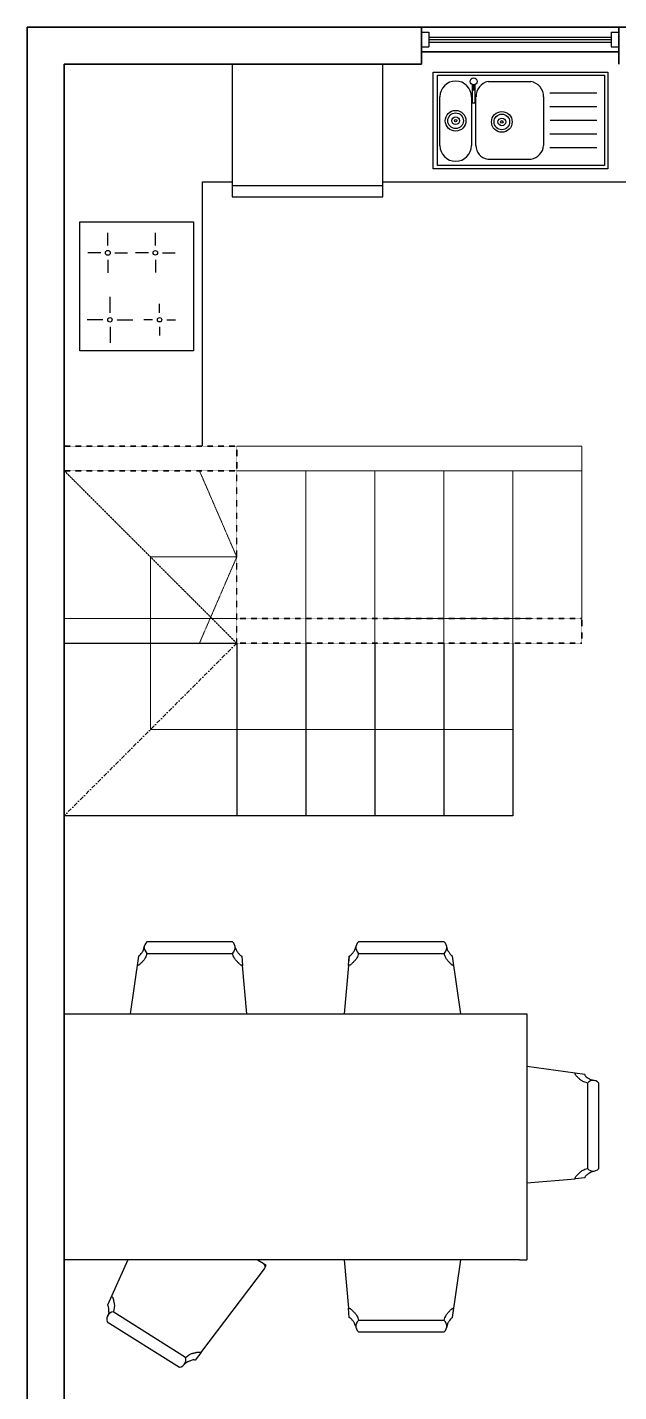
# Model space of a CAD drawing. Header units: metres. Extents: x -32982 to 1660, y -22516 to -303.
# Drawn here: x -32982 to -27670, y -12818 to -560 of the extents above; entities that cross this region are included whole.
import ezdxf

# ---------------------------------------------------------------- set-up
doc = ezdxf.new("R2010")
doc.units = ezdxf.units.M
doc.header["$LTSCALE"] = 5
doc.header["$MEASUREMENT"] = 0
doc.linetypes.add('DASHDOT', pattern=[1, 0.5, -0.25, 0, -0.25])
doc.linetypes.add('HIDDEN', pattern=[0.375, 0.25, -0.125])
doc.layers.get('0').update_dxf_attribs({"color": 30})
for name, color, linetype, lineweight in [('A-FLOR-LEVL', 7, 'Continuous', 35), ('A-FLOR-OVHD', 3, 'HIDDEN', 18), ('A-FLOR-STRS', 4, 'Continuous', 25), ('A-FURN', 8, 'Continuous', 18), ('A-GLAZ-FULL', 4, 'Continuous', 25), ('A-WALL-FULL-EXTR', 7, 'Continuous', 35), ('A-WALL-FULL-INTR', 7, 'Continuous', 35)]:
    doc.layers.add(name, color=color, linetype=linetype, lineweight=lineweight)
doc.layers.add('ARREDI_1piano', color=7, linetype='Continuous')

msp = doc.modelspace()

# ---------------------------------------------------------------- linework, layer by layer
at = {"color": 0}
for p, q in [((-29788, -894), (-31142, -894)), ((-28986, -1075), (-28986, -1144)), ((-28977, -1125), (-28977, -1077)), ((-28970, -1077), (-28970, -1125)), ((-28961, -1124), (-28961, -1075)), ((-28843, -1046), (-28460, -1046)), ((-28986, -1144), (-28986, -1239)), ((-28970, -1125), (-28977, -1125)), ((-28961, -1239), (-28961, -1124)), ((-28288, -1150), (-27866, -1150)), ((-28986, -1239), (-28961, -1239))]:
    msp.add_line(p, q, dxfattribs=at)
msp.add_circle((-28973, -1046), 30.9, dxfattribs=at)
for centre, radius, start, end in [((-29135, -1185), 142, 0, 180), ((-28809, -1185), 143, 103.4706, 180), ((-28484, -1184), 139, 359.3209, 80.1595)]:
    msp.add_arc(centre, radius, start, end, dxfattribs=at)
at = {"layer": 'A-FLOR-LEVL'}
for p, q in [((-32982, -560), (-32982, -13840)), ((-27670, -560), (-29441, -560)), ((-27670, -781), (-29441, -781))]:
    msp.add_line(p, q, dxfattribs=at)
at = {"layer": 'A-FLOR-OVHD'}
for p, q in [((-31101, -4323), (-28002, -4323)), ((-28002, -4323), (-28002, -4544)), ((-31101, -4544), (-28002, -4544)), ((-30481, -6093), (-30481, -4544)), ((-29862, -6093), (-29862, -4544)), ((-29242, -6093), (-29242, -4544)), ((-28622, -6093), (-28622, -4544)), ((-28002, -5872), (-28002, -4544)), ((-31876, -6868), (-31876, -5319)), ((-31876, -5319), (-31101, -5319)), ((-31101, -5872), (-32650, -5872)), ((-28622, -6868), (-31876, -6868))]:
    msp.add_line(p, q, dxfattribs=at)
for points in [[(-31101, -5319), (-31436, -4544)], [(-31101, -5319), (-31436, -6093)]]:
    msp.add_lwpolyline(points, dxfattribs=at)
at = {"layer": 'A-FLOR-STRS', "linetype": 'HIDDEN', "ltscale": 0.001}
for q in [(-32650, -4544), (-31101, -4544)]:
    msp.add_line((-31101, -6093), q, dxfattribs=at)
at = {"layer": 'A-FLOR-STRS'}
for p, q in [((-32650, -6093), (-31101, -6093)), ((-31101, -6093), (-31101, -7643)), ((-30481, -6093), (-30481, -7643)), ((-29862, -6093), (-29862, -7643)), ((-29242, -6093), (-29242, -7643)), ((-28622, -6093), (-28622, -7643)), ((-28622, -7643), (-32650, -7643))]:
    msp.add_line(p, q, dxfattribs=at)
at = {"layer": 'A-FLOR-STRS', "linetype": 'DASHDOT', "ltscale": 15}
msp.add_line((-31101, -6093), (-32650, -7643), dxfattribs=at)
at = {"layer": 'A-FURN'}
msp.add_line((-28445, -5872), (-29773, -5872), dxfattribs=at)
at = {"layer": 'A-GLAZ-FULL'}
for p, q in [((-29441, -604), (-29375, -604)), ((-27737, -604), (-27670, -604)), ((-29375, -649), (-27737, -649)), ((-29375, -671), (-27737, -671)), ((-29375, -693), (-27737, -693)), ((-29441, -737), (-29375, -737)), ((-27737, -737), (-27670, -737))]:
    msp.add_line(p, q, dxfattribs=at)
at = {"layer": 'A-GLAZ-FULL', "ltscale": 0.001}
for p, q in [((-29375, -604), (-29375, -737)), ((-27737, -604), (-27737, -737))]:
    msp.add_line(p, q, dxfattribs=at)
at = {"layer": 'A-WALL-FULL-EXTR'}
for p, q in [((-32982, -560), (-29441, -560)), ((-29441, -892), (-29441, -560)), ((-27670, -560), (-27670, -892)), ((-27670, -560), (-25900, -560)), ((-32650, -13508), (-32650, -892)), ((-32650, -892), (-29441, -892))]:
    msp.add_line(p, q, dxfattribs=at)
at = {"layer": 'A-WALL-FULL-INTR', "linetype": 'HIDDEN', "ltscale": 0.001}
for p, q in [((-31101, -4323), (-32650, -4323)), ((-31101, -4544), (-31101, -4323)), ((-31101, -4544), (-32650, -4544)), ((-28002, -5872), (-31101, -5872)), ((-28002, -5872), (-28002, -6093)), ((-28002, -6093), (-31101, -6093))]:
    msp.add_line(p, q, dxfattribs=at)
at = {"layer": 'ARREDI_1piano', "color": 0}
for p, q in [((-31142, -894), (-31142, -2084)), ((-29788, -2084), (-29788, -894)), ((-29277, -1622), (-29277, -1185)), ((-28994, -1185), (-28994, -1622)), ((-28953, -1622), (-28953, -1185)), ((-28345, -1185), (-28345, -1622)), ((-28288, -1272), (-27866, -1272)), ((-28287, -1394), (-27866, -1394)), ((-28289, -1517), (-27866, -1517)), ((-28288, -1641), (-27866, -1641)), ((-28847, -1744), (-28457, -1744)), ((-29788, -1984), (-31142, -1984)), ((-29788, -2084), (-29788, -1984)), ((-31142, -2084), (-29788, -2084)), ((-32260, -2521), (-32260, -2407)), ((-31832, -2522), (-31832, -2406)), ((-32323, -2586), (-32439, -2586)), ((-32260, -2648), (-32260, -2765)), ((-32195, -2586), (-32082, -2586)), ((-31895, -2585), (-32010, -2585)), ((-31832, -2649), (-31832, -2763)), ((-31769, -2585), (-31654, -2585)), ((-32239, -3124), (-32239, -2982)), ((-31794, -3125), (-31794, -3045)), ((-32303, -3188), (-32446, -3188)), ((-32239, -3252), (-32239, -3395)), ((-32175, -3188), (-32033, -3188)), ((-31857, -3188), (-31937, -3188)), ((-31794, -3252), (-31794, -3330)), ((-31730, -3188), (-31651, -3188))]:
    msp.add_line(p, q, dxfattribs=at)
at = {"layer": 'ARREDI_1piano'}
for p, q in [((-31410, -4320), (-31410, -1950)), ((-31410, -1950), (-31142, -1950)), ((-29788, -1950), (-25900, -1950)), ((-31140, -8775), (-31908, -8775)), ((-31113, -8832), (-31116, -8819)), ((-31116, -8836), (-31116, -8819)), ((-30033, -8832), (-30029, -8814)), ((-29238, -8775), (-30006, -8775)), ((-31984, -8904), (-32057, -9424)), ((-31983, -8904), (-31984, -8904)), ((-31932, -8836), (-31928, -8852)), ((-31928, -8852), (-31919, -8867)), ((-31919, -8867), (-31908, -8880)), ((-31908, -8880), (-31140, -8880)), ((-31140, -8880), (-31128, -8867)), ((-31120, -8852), (-31116, -8836)), ((-31055, -8904), (-31048, -8988)), ((-31055, -8904), (-31055, -8904)), ((-30098, -8988), (-30091, -8904)), ((-30091, -8904), (-30096, -8961)), ((-30091, -8904), (-30091, -8904)), ((-30030, -8836), (-30026, -8852)), ((-30026, -8852), (-30018, -8867)), ((-30018, -8867), (-30006, -8880)), ((-30006, -8880), (-29238, -8880)), ((-29238, -8880), (-29227, -8867)), ((-29219, -8852), (-29214, -8836)), ((-29089, -9424), (-29163, -8904)), ((-29163, -8904), (-29163, -8904)), ((-31010, -9424), (-31048, -8988)), ((-30098, -8988), (-30136, -9424)), ((-27976, -9969), (-28496, -9896)), ((-27976, -9969), (-27976, -9969)), ((-27939, -10033), (-27952, -10045)), ((-27952, -10045), (-27952, -10813)), ((-27925, -10025), (-27939, -10033)), ((-27908, -10021), (-27925, -10025)), ((-27848, -10813), (-27848, -10045)), ((-28496, -10943), (-28060, -10905)), ((-27976, -10897), (-28060, -10905)), ((-27976, -10897), (-27976, -10897)), ((-27952, -10813), (-27939, -10824)), ((-27925, -10832), (-27908, -10836)), ((-27908, -10836), (-27891, -10836)), ((-27904, -10840), (-27891, -10836)), ((-32078, -11633), (-32261, -12040)), ((-30856, -11671), (-30917, -11633)), ((-30136, -11633), (-30098, -12069)), ((-29163, -12153), (-29089, -11633)), ((-31424, -12468), (-30852, -11714)), ((-30837, -11683), (-30856, -11671)), ((-30846, -11697), (-30837, -11683)), ((-32261, -12040), (-32261, -12040)), ((-32226, -12105), (-32241, -12114)), ((-31560, -12510), (-32210, -12101)), ((-30091, -12153), (-30098, -12069)), ((-32265, -12189), (-31615, -12599)), ((-30091, -12153), (-30091, -12153)), ((-30033, -12225), (-30030, -12238)), ((-30026, -12204), (-30030, -12221)), ((-30030, -12221), (-30030, -12238)), ((-30006, -12177), (-30018, -12189)), ((-29238, -12177), (-30006, -12177)), ((-29227, -12189), (-29238, -12177)), ((-29219, -12204), (-29227, -12189)), ((-29214, -12221), (-29219, -12204)), ((-29163, -12153), (-29163, -12153)), ((-30006, -12281), (-29238, -12281)), ((-31424, -12468), (-31475, -12535)), ((-31572, -12574), (-31563, -12560)), ((-31563, -12565), (-31572, -12574)), ((-31563, -12560), (-31558, -12544)), ((-31557, -12527), (-31560, -12510)), ((-31558, -12544), (-31557, -12527)), ((-31475, -12535), (-31475, -12535))]:
    msp.add_line(p, q, dxfattribs=at)
at = {"layer": 'ARREDI_1piano', "color": 7}
for p, q in [((-32650, -9424), (-28496, -9424)), ((-28496, -9424), (-28496, -11632)), ((-32650, -11150), (-32650, -10229)), ((-28562, -11632), (-32650, -11633)), ((-28562, -11632), (-28496, -11632))]:
    msp.add_line(p, q, dxfattribs=at)
at = {"layer": 'ARREDI_1piano', "color": 0}
for points in [[(-27769, -1833), (-29335, -1833, -0.414214), (-29336, -1831), (-29336, -965, -0.414214), (-29335, -963), (-27769, -963, -0.414214), (-27767, -965), (-27767, -1831, -0.414214)], [(-29295, -991), (-27802, -991, -0.425509), (-27798, -994), (-27798, -1800, -0.376877), (-27801, -1803), (-29295, -1803, -0.388157), (-29299, -1799), (-29299, -993, -0.39883)], [(-32509, -3465), (-32509, -2310, -0.414214), (-32508, -2308), (-31491, -2308, -0.414214), (-31489, -2310), (-31489, -3466), (-32508, -3466, -0.414214)]]:
    msp.add_lwpolyline(points, format="xyb", close=True, dxfattribs=at)
at = {"layer": 'ARREDI_1piano'}
for points in [[(-31943, -8858), (-31935, -8836), (-31932, -8819)], [(-31908, -8775), (-31919, -8788), (-31928, -8803), (-31932, -8819), (-31932, -8836)], [(-31116, -8819), (-31120, -8803), (-31128, -8788), (-31140, -8775)], [(-30006, -8775), (-30018, -8788), (-30026, -8803), (-30030, -8819)], [(-30030, -8819), (-30030, -8836)], [(-29214, -8836), (-29214, -8819), (-29219, -8803), (-29227, -8788), (-29238, -8775)], [(-29204, -8858), (-29211, -8836), (-29215, -8816), (-29215, -8815)], [(-31128, -8867), (-31120, -8852)], [(-29227, -8867), (-29219, -8852)], [(-27931, -10010), (-27908, -10017), (-27891, -10021)], [(-27848, -10045), (-27860, -10033), (-27875, -10025), (-27891, -10021), (-27908, -10021)], [(-27939, -10824), (-27925, -10832)], [(-27891, -10836), (-27875, -10832), (-27860, -10824), (-27848, -10813)], [(-32253, -12125), (-32262, -12140), (-32267, -12156), (-32268, -12173), (-32265, -12189)], [(-32250, -12101), (-32256, -12124), (-32262, -12140)], [(-32241, -12114), (-32253, -12125)], [(-32210, -12101), (-32226, -12105)], [(-30030, -12238), (-30026, -12254), (-30018, -12269), (-30006, -12281)], [(-30018, -12189), (-30026, -12204)], [(-29238, -12281), (-29227, -12269), (-29219, -12254), (-29214, -12238), (-29214, -12221)], [(-29204, -12198), (-29211, -12221), (-29214, -12238)], [(-31615, -12599), (-31599, -12594), (-31584, -12586), (-31572, -12574)]]:
    msp.add_lwpolyline(points, dxfattribs=at)
at = {"layer": 'ARREDI_1piano', "color": 0}
for centre, radius in [((-29135, -1400), 93), ((-29135, -1400), 70.2), ((-28720, -1410), 93), ((-28720, -1410), 70.2), ((-29135, -1400), 34.6), ((-29135, -1400), 11), ((-28720, -1410), 34.6), ((-28720, -1410), 11), ((-32259, -2586), 21.6), ((-31832, -2586), 20.1), ((-32240, -3188), 20), ((-31794, -3188), 19.8)]:
    msp.add_circle(centre, radius, dxfattribs=at)
for centre, radius, start, end in [((-29135, -1622), 142, 180, 0), ((-28830, -1622), 123, 180, 261.941), ((-28481, -1609), 137, 280.1419, 354.291)]:
    msp.add_arc(centre, radius, start, end, dxfattribs=at)
at = {"layer": 'ARREDI_1piano'}
msp.add_arc((-30877, -11695), 31.4, 322.7917, 48.7917, dxfattribs=at)
for points in [[(-31984, -8904), (-31981, -8904), (-31979, -8903), (-31977, -8902)], [(-31977, -8902), (-31975, -8901), (-31973, -8899), (-31971, -8897)], [(-31946, -8863), (-31944, -8861), (-31943, -8859), (-31943, -8858)], [(-31937, -8942), (-31940, -8945), (-31942, -8948), (-31944, -8950)], [(-31930, -8932), (-31932, -8936), (-31935, -8939), (-31937, -8942)], [(-31908, -8880), (-31910, -8888), (-31913, -8895), (-31915, -8902)], [(-31132, -8902), (-31135, -8895), (-31137, -8888), (-31140, -8880)], [(-31124, -8919), (-31127, -8914), (-31130, -8907), (-31132, -8902)], [(-31109, -8942), (-31114, -8936), (-31119, -8930), (-31124, -8919)], [(-31113, -8832), (-31102, -8857), (-31100, -8860), (-31098, -8863)], [(-31101, -8950), (-31104, -8947), (-31107, -8944), (-31109, -8942)], [(-31083, -8882), (-31081, -8885), (-31079, -8888), (-31076, -8891)], [(-31076, -8891), (-31074, -8893), (-31072, -8895), (-31069, -8897)], [(-31069, -8897), (-31067, -8899), (-31065, -8900), (-31062, -8902)], [(-31062, -8902), (-31060, -8903), (-31058, -8904), (-31055, -8904)], [(-30091, -8904), (-30089, -8904), (-30086, -8903), (-30084, -8902)], [(-30084, -8902), (-30081, -8901), (-30079, -8899), (-30077, -8897)], [(-30077, -8897), (-30074, -8895), (-30072, -8893), (-30070, -8890)], [(-30070, -8890), (-30067, -8888), (-30065, -8885), (-30063, -8882)], [(-30049, -8863), (-30046, -8860), (-30044, -8857), (-30033, -8832)], [(-30037, -8942), (-30040, -8945), (-30042, -8947), (-30045, -8950)], [(-30022, -8919), (-30027, -8929), (-30032, -8936), (-30037, -8942)], [(-30014, -8902), (-30016, -8908), (-30019, -8914), (-30022, -8919)], [(-30006, -8880), (-30009, -8888), (-30011, -8895), (-30014, -8902)], [(-29231, -8902), (-29233, -8895), (-29236, -8888), (-29238, -8880)], [(-29209, -8942), (-29211, -8939), (-29214, -8936), (-29216, -8933)], [(-29202, -8950), (-29204, -8948), (-29207, -8945), (-29209, -8942)], [(-29204, -8857), (-29203, -8859), (-29202, -8861), (-29200, -8863)], [(-29175, -8897), (-29173, -8899), (-29171, -8901), (-29169, -8902)], [(-29169, -8902), (-29167, -8903), (-29165, -8904), (-29163, -8904)], [(-31988, -8989), (-31991, -8989), (-31993, -8989), (-31995, -8989)], [(-31981, -8985), (-31983, -8987), (-31986, -8987), (-31988, -8989)], [(-31974, -8980), (-31976, -8982), (-31978, -8984), (-31981, -8985)], [(-31966, -8973), (-31969, -8976), (-31971, -8978), (-31974, -8980)], [(-31959, -8966), (-31961, -8968), (-31964, -8971), (-31966, -8973)], [(-31063, -8985), (-31066, -8983), (-31068, -8981), (-31071, -8979)], [(-31055, -8988), (-31058, -8987), (-31060, -8986), (-31063, -8985)], [(-31048, -8988), (-31050, -8988), (-31053, -8988), (-31055, -8988)], [(-30091, -8988), (-30093, -8988), (-30096, -8988), (-30098, -8988)], [(-30083, -8985), (-30086, -8986), (-30088, -8986), (-30091, -8987)], [(-30075, -8979), (-30078, -8981), (-30081, -8983), (-30083, -8985)], [(-29180, -8973), (-29182, -8971), (-29185, -8968), (-29187, -8966)], [(-29172, -8980), (-29175, -8978), (-29177, -8976), (-29180, -8973)], [(-29165, -8985), (-29168, -8984), (-29170, -8982), (-29172, -8980)], [(-29158, -8989), (-29160, -8988), (-29163, -8987), (-29165, -8985)], [(-29151, -8989), (-29153, -8989), (-29155, -8989), (-29158, -8989)], [(-28061, -9964), (-28061, -9962), (-28061, -9960), (-28061, -9957)], [(-28058, -9972), (-28059, -9969), (-28060, -9967), (-28061, -9964)], [(-28052, -9979), (-28054, -9976), (-28056, -9974), (-28058, -9972)], [(-28045, -9986), (-28048, -9984), (-28050, -9981), (-28052, -9979)], [(-28038, -9994), (-28040, -9991), (-28043, -9989), (-28045, -9986)], [(-28014, -10015), (-28017, -10013), (-28020, -10011), (-28023, -10008)], [(-28004, -10023), (-28008, -10020), (-28011, -10018), (-28014, -10015)], [(-27976, -9969), (-27976, -9971), (-27975, -9973), (-27974, -9975)], [(-27974, -9975), (-27973, -9977), (-27971, -9979), (-27969, -9982)], [(-27952, -10045), (-27960, -10042), (-27968, -10040), (-27974, -10037)], [(-27935, -10007), (-27933, -10008), (-27932, -10009), (-27931, -10010)], [(-28060, -10897), (-28059, -10895), (-28058, -10892), (-28057, -10890)], [(-28060, -10905), (-28060, -10902), (-28060, -10900), (-28060, -10897)], [(-28057, -10890), (-28055, -10887), (-28054, -10884), (-28052, -10882)], [(-28022, -10851), (-28020, -10849), (-28017, -10846), (-28014, -10843)], [(-28014, -10843), (-28008, -10838), (-28003, -10833), (-27991, -10828)], [(-27991, -10828), (-27986, -10825), (-27980, -10823), (-27974, -10820)], [(-27974, -10890), (-27975, -10893), (-27976, -10895), (-27976, -10897)], [(-27974, -10820), (-27968, -10818), (-27960, -10815), (-27952, -10813)], [(-27969, -10883), (-27971, -10886), (-27972, -10888), (-27974, -10890)], [(-27963, -10876), (-27965, -10879), (-27968, -10881), (-27969, -10883)], [(-27954, -10869), (-27957, -10871), (-27960, -10874), (-27963, -10876)], [(-27904, -10840), (-27929, -10850), (-27932, -10853), (-27935, -10855)], [(-32215, -11973), (-32214, -11975), (-32213, -11978), (-32212, -11981)], [(-32212, -11981), (-32211, -11984), (-32210, -11987), (-32209, -11991)], [(-32209, -11991), (-32208, -11994), (-32208, -11998), (-32207, -12001)], [(-32256, -12045), (-32258, -12043), (-32259, -12042), (-32261, -12040)], [(-32254, -12053), (-32254, -12050), (-32255, -12047), (-32256, -12045)], [(-32250, -12101), (-32250, -12099), (-32250, -12097), (-32250, -12095)], [(-32205, -12080), (-32205, -12085), (-32207, -12093), (-32210, -12101)], [(-32201, -12060), (-32202, -12065), (-32203, -12072), (-32205, -12080)], [(-32203, -12022), (-32202, -12025), (-32202, -12029), (-32201, -12033)], [(-32201, -12033), (-32201, -12037), (-32200, -12040), (-32200, -12044)], [(-32200, -12044), (-32200, -12050), (-32200, -12054), (-32201, -12060)], [(-30098, -12069), (-30096, -12068), (-30093, -12069), (-30091, -12069)], [(-30091, -12069), (-30088, -12070), (-30086, -12071), (-30083, -12072)], [(-30083, -12072), (-30081, -12074), (-30078, -12075), (-30075, -12077)], [(-30045, -12107), (-30042, -12109), (-30040, -12112), (-30037, -12115)], [(-30037, -12115), (-30032, -12121), (-30027, -12126), (-30022, -12138)], [(-29216, -12125), (-29214, -12121), (-29211, -12118), (-29209, -12115)], [(-29209, -12115), (-29207, -12112), (-29204, -12109), (-29202, -12106)], [(-29187, -12091), (-29185, -12088), (-29182, -12086), (-29180, -12083)], [(-29180, -12083), (-29177, -12081), (-29175, -12079), (-29172, -12077)], [(-29172, -12077), (-29170, -12075), (-29168, -12072), (-29165, -12071)], [(-29165, -12071), (-29163, -12070), (-29160, -12069), (-29158, -12069)], [(-29158, -12069), (-29155, -12068), (-29153, -12067), (-29151, -12068)], [(-30084, -12155), (-30086, -12154), (-30089, -12153), (-30091, -12153)], [(-30077, -12160), (-30079, -12158), (-30081, -12157), (-30084, -12155)], [(-30070, -12166), (-30072, -12164), (-30074, -12161), (-30077, -12160)], [(-30063, -12175), (-30065, -12172), (-30067, -12169), (-30070, -12166)], [(-30033, -12225), (-30044, -12200), (-30046, -12197), (-30049, -12194)], [(-30022, -12138), (-30019, -12143), (-30016, -12149), (-30014, -12155)], [(-30014, -12155), (-30011, -12161), (-30009, -12169), (-30006, -12177)], [(-29238, -12177), (-29236, -12169), (-29233, -12161), (-29231, -12155)], [(-29200, -12194), (-29202, -12195), (-29203, -12197), (-29204, -12198)], [(-29169, -12155), (-29171, -12156), (-29173, -12158), (-29175, -12160)], [(-29163, -12153), (-29165, -12153), (-29167, -12154), (-29169, -12155)], [(-31560, -12510), (-31553, -12505), (-31547, -12500), (-31541, -12496)], [(-31541, -12496), (-31536, -12492), (-31531, -12488), (-31526, -12485)], [(-31526, -12485), (-31521, -12483), (-31517, -12480), (-31512, -12479)], [(-31512, -12479), (-31508, -12477), (-31504, -12475), (-31501, -12474)], [(-31501, -12474), (-31497, -12473), (-31493, -12472), (-31490, -12471)], [(-31490, -12471), (-31486, -12471), (-31479, -12469), (-31472, -12468), (-31469, -12467)], [(-31439, -12463), (-31436, -12463), (-31433, -12464), (-31431, -12464)], [(-31431, -12464), (-31428, -12465), (-31426, -12466), (-31424, -12468)], [(-31533, -12547), (-31536, -12548), (-31540, -12550), (-31563, -12565)], [(-31522, -12543), (-31525, -12544), (-31529, -12546), (-31533, -12547)], [(-31511, -12539), (-31514, -12540), (-31518, -12541), (-31522, -12543)], [(-31491, -12533), (-31497, -12534), (-31504, -12536), (-31511, -12539)], [(-31482, -12533), (-31485, -12533), (-31488, -12533), (-31491, -12533)], [(-31475, -12535), (-31477, -12534), (-31480, -12533), (-31482, -12533)]]:
    msp.add_open_spline(points, degree=3, dxfattribs=at)
for points, knots in [([(-31971, -8897), (-31967, -8893), (-31960, -8885), (-31952, -8873), (-31948, -8866), (-31946, -8863)], [-0.8333326, -0.8333326, -0.8333326, -0.8333326, -0.6666667, -0.5833333, -0.5000001, -0.5000001, -0.5000001, -0.5000001]), ([(-31915, -8902), (-31918, -8908), (-31922, -8920), (-31927, -8928), (-31930, -8932)], [0.0833336, 0.0833336, 0.0833336, 0.0833336, 0.1666667, 0.2499995, 0.2499995, 0.2499995, 0.2499995]), ([(-31098, -8863), (-31095, -8866), (-31090, -8873), (-31086, -8879), (-31083, -8882)], [-0.4999999, -0.4999999, -0.4999999, -0.4999999, -0.4166667, -0.3333333, -0.3333333, -0.3333333, -0.3333333]), ([(-30063, -8882), (-30060, -8879), (-30056, -8873), (-30051, -8866), (-30049, -8863)], [0.3333333, 0.3333333, 0.3333333, 0.3333333, 0.4166667, 0.4999999, 0.4999999, 0.4999999, 0.4999999]), ([(-29216, -8932), (-29219, -8928), (-29224, -8920), (-29228, -8907), (-29231, -8900)], [-0.2499995, -0.2499995, -0.2499995, -0.2499995, -0.1666667, -0.0833336, -0.0833336, -0.0833336, -0.0833336]), ([(-29200, -8863), (-29198, -8866), (-29194, -8873), (-29188, -8882), (-29181, -8890), (-29177, -8895), (-29175, -8897)], [0.5000001, 0.5000001, 0.5000001, 0.5000001, 0.5833333, 0.6666667, 0.75, 0.8333326, 0.8333326, 0.8333326, 0.8333326]), ([(-31944, -8950), (-31947, -8953), (-31952, -8958), (-31957, -8963), (-31959, -8966)], [0.416667, 0.416667, 0.416667, 0.416667, 0.5, 0.5833333, 0.5833333, 0.5833333, 0.5833333]), ([(-31071, -8979), (-31073, -8977), (-31078, -8973), (-31086, -8965), (-31094, -8957), (-31099, -8952), (-31101, -8950)], [-0.75, -0.75, -0.75, -0.75, -0.6666667, -0.5833333, -0.5, -0.4166668, -0.4166668, -0.4166668, -0.4166668]), ([(-30060, -8965), (-30063, -8968), (-30068, -8973), (-30073, -8977), (-30075, -8979)], [0.5833334, 0.5833334, 0.5833334, 0.5833334, 0.6666667, 0.75, 0.75, 0.75, 0.75]), ([(-30045, -8950), (-30047, -8952), (-30052, -8957), (-30057, -8962), (-30060, -8965)], [0.4166668, 0.4166668, 0.4166668, 0.4166668, 0.5, 0.5833333, 0.5833333, 0.5833333, 0.5833333]), ([(-29187, -8966), (-29190, -8963), (-29194, -8958), (-29199, -8953), (-29202, -8950)], [-0.5833333, -0.5833333, -0.5833333, -0.5833333, -0.5, -0.416667, -0.416667, -0.416667, -0.416667]), ([(-28023, -10008), (-28025, -10006), (-28030, -10001), (-28035, -9996), (-28038, -9994)], [0.416667, 0.416667, 0.416667, 0.416667, 0.5, 0.5833333, 0.5833333, 0.5833333, 0.5833333]), ([(-27974, -10037), (-27981, -10035), (-27992, -10030), (-28000, -10025), (-28004, -10023)], [0.0833336, 0.0833336, 0.0833336, 0.0833336, 0.1666667, 0.2499995, 0.2499995, 0.2499995, 0.2499995]), ([(-27969, -9982), (-27965, -9986), (-27957, -9992), (-27945, -10001), (-27938, -10005), (-27935, -10007)], [-0.8333326, -0.8333326, -0.8333326, -0.8333326, -0.6666667, -0.5833333, -0.5000001, -0.5000001, -0.5000001, -0.5000001]), ([(-28052, -10882), (-28049, -10879), (-28045, -10874), (-28037, -10866), (-28029, -10859), (-28025, -10854), (-28022, -10851)], [-0.75, -0.75, -0.75, -0.75, -0.6666667, -0.5833333, -0.5, -0.4166668, -0.4166668, -0.4166668, -0.4166668]), ([(-27935, -10855), (-27938, -10857), (-27945, -10862), (-27951, -10867), (-27954, -10869)], [-0.4999999, -0.4999999, -0.4999999, -0.4999999, -0.4166667, -0.3333333, -0.3333333, -0.3333333, -0.3333333]), ([(-32225, -11962), (-32223, -11963), (-32219, -11966), (-32216, -11970), (-32215, -11973)], [-0.9982488, -0.9982488, -0.9982488, -0.9982488, -0.9166667, -0.8333333, -0.8333333, -0.8333333, -0.8333333]), ([(-32207, -12001), (-32206, -12005), (-32205, -12012), (-32203, -12018), (-32203, -12022)], [-0.5833333, -0.5833333, -0.5833333, -0.5833333, -0.5, -0.4166672, -0.4166672, -0.4166672, -0.4166672]), ([(-32251, -12072), (-32251, -12069), (-32252, -12062), (-32253, -12056), (-32254, -12053)], [0.6666667, 0.6666667, 0.6666667, 0.6666667, 0.75, 0.8333328, 0.8333328, 0.8333328, 0.8333328]), ([(-32250, -12095), (-32251, -12091), (-32251, -12083), (-32251, -12076), (-32251, -12072)], [0.5000005, 0.5000005, 0.5000005, 0.5000005, 0.5833333, 0.6666663, 0.6666663, 0.6666663, 0.6666663]), ([(-30075, -12077), (-30073, -12079), (-30068, -12084), (-30063, -12089), (-30060, -12092)], [-0.75, -0.75, -0.75, -0.75, -0.6666667, -0.5833334, -0.5833334, -0.5833334, -0.5833334]), ([(-30060, -12092), (-30057, -12094), (-30052, -12099), (-30047, -12104), (-30045, -12107)], [-0.5833333, -0.5833333, -0.5833333, -0.5833333, -0.5, -0.4166668, -0.4166668, -0.4166668, -0.4166668]), ([(-29231, -12155), (-29228, -12148), (-29224, -12137), (-29219, -12128), (-29216, -12125)], [0.0833336, 0.0833336, 0.0833336, 0.0833336, 0.1666667, 0.2499995, 0.2499995, 0.2499995, 0.2499995]), ([(-29202, -12106), (-29199, -12104), (-29194, -12099), (-29190, -12094), (-29187, -12091)], [0.416667, 0.416667, 0.416667, 0.416667, 0.5, 0.5833333, 0.5833333, 0.5833333, 0.5833333]), ([(-30049, -12194), (-30051, -12190), (-30056, -12184), (-30060, -12178), (-30063, -12175)], [-0.4999999, -0.4999999, -0.4999999, -0.4999999, -0.4166667, -0.3333333, -0.3333333, -0.3333333, -0.3333333]), ([(-29175, -12160), (-29179, -12164), (-29186, -12172), (-29194, -12184), (-29198, -12190), (-29200, -12194)], [-0.8333326, -0.8333326, -0.8333326, -0.8333326, -0.6666667, -0.5833333, -0.5000001, -0.5000001, -0.5000001, -0.5000001]), ([(-31469, -12467), (-31465, -12466), (-31458, -12464), (-31448, -12463), (-31442, -12462), (-31439, -12463)], [0.5833336, 0.5833336, 0.5833336, 0.5833336, 0.6666667, 0.75, 0.8333333, 0.8333333, 0.8333333, 0.8333333])]:
    msp.add_open_spline(points, degree=3, knots=knots, dxfattribs=at)

doc.saveas('drawing.dxf')
